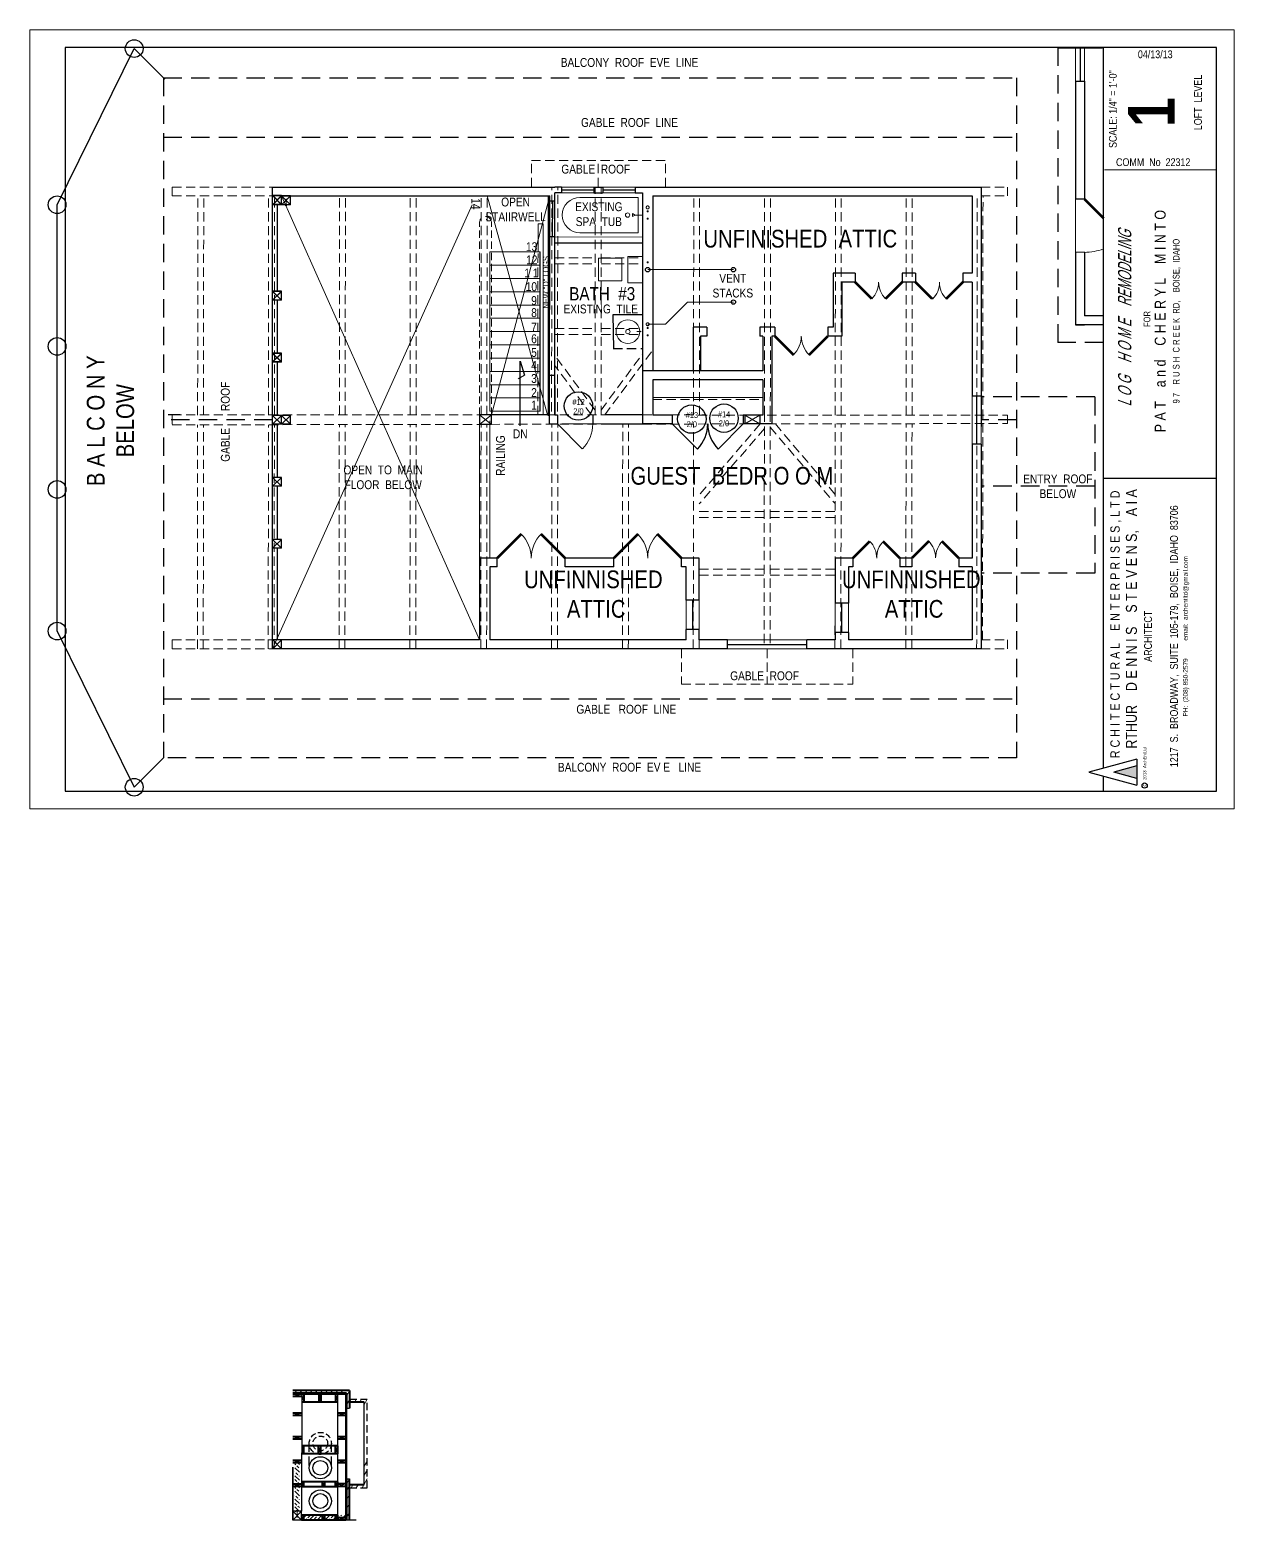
# Model space of a CAD drawing. Header units: inches. Extents: x 3662 to 8692, y -126 to 1283.
# Drawn here: x 3662 to 4478, y -126 to 884 of the extents above; entities that cross this region are included whole.
import ezdxf

# ---------------------------------------------------------------- set-up
doc = ezdxf.new("R2010")
doc.units = ezdxf.units.IN
doc.header["$MEASUREMENT"] = 0
doc.linetypes.add('HIDDEN', pattern=[0.375, 0.25, -0.125])
for name, color, linetype, lineweight in [('BUILT-INS', 36, 'Continuous', 20), ('DOORS', 7, 'Continuous', 60), ('FLOORING', 7, 'Continuous', 20), ('MASONRY', 14, 'Continuous', 30), ('NEW FRAMING', 6, 'Continuous', 30), ('NEW FRAMMING', 6, 'Continuous', 30), ('PLUMBING', 5, 'Continuous', 20), ('ROOF', 7, 'HIDDEN', 30), ('ROOF FRAMING', 7, 'HIDDEN', 20), ('STAIRS', 7, 'Continuous', 20), ('WALL FRAMING', 7, 'Continuous', 30), ('WALLS', 7, 'Continuous', 30), ('WINDOWS', 5, 'Continuous', 30)]:
    doc.layers.add(name, color=color, linetype=linetype, lineweight=lineweight)
for name, color, linetype in [('TEXT', 7, 'Continuous'), ('TEXT80', 15, 'Continuous'), ('TITLE BLOCK', 7, 'Continuous'), ('TITLE_BLOCK', 250, 'Continuous')]:
    doc.layers.add(name, color=color, linetype=linetype)
doc.styles.add('ARCH ENT', font='technical.ttf', dxfattribs={"height": 2})
doc.styles.add('ARCHENT', font='technical.ttf', dxfattribs={"height": 6})
doc.styles.add('EXIST', font='romans.shx', dxfattribs={"width": 0.75, "oblique": 20, "height": 12})

msp = doc.modelspace()

# ---------------------------------------------------------------- hatches: boundary and pattern name
at = {"layer": 'NEW FRAMING', "linetype": 'Continuous', "lineweight": 9, "ltscale": 25}
h = msp.add_hatch(dxfattribs=at)
h.set_pattern_fill('ANSI33', color=6, scale=15, angle=90, style=0)
h.set_pattern_definition([(135, (5108.0685, -5058.1056), (-2.6516504, -2.6516504), []), (135, (5108.0685, -5055.454), (-2.6516504, -2.6516504), [1.875, -0.9375])])
h.paths.add_polyline_path([(3841.9, -120.1), (3844.9, -120.1), (3844.9, -86.1), (3841.9, -86.1)])
h = msp.add_hatch(dxfattribs=at)
h.set_pattern_fill('ANSI33', color=256, scale=15, angle=180, style=0)
h.set_pattern_definition([(225, (8819.776, 1140.801), (2.6516504, -2.6516504), []), (225, (8817.1243, 1140.801), (2.6516504, -2.6516504), [1.875, -0.9375])])
h.paths.add_polyline_path([(3876.4, -125.4), (3876.4, -122.4), (3847.8, -122.4), (3847.8, -125.4)])
at = {"layer": 'TITLE_BLOCK', "linetype": 'Continuous', "ltscale": 0.5}
msp.add_hatch(color=1, dxfattribs=at).paths.add_polyline_path([(4412.4, 385.6), (4396.8, 381.3), (4412.4, 377.1)])

# ---------------------------------------------------------------- linework, layer by layer
at = {"layer": 'BUILT-INS', "lineweight": 20, "ltscale": 25}
msp.add_line((4084.3, 635.3), (4159, 635.3), dxfattribs=at)
msp.add_line((4084.3, 635.3), (4159, 635.3), dxfattribs=at)
msp.add_line((4084.3, 635.3), (4159, 635.3), dxfattribs=at)
at = {"layer": 'BUILT-INS', "linetype": 'HIDDEN', "lineweight": 20, "ltscale": 25}
msp.add_line((4084.3, 633.8), (4159, 633.8), dxfattribs=at)
at = {"layer": 'DOORS', "ltscale": 15}
for p, q in [((4376.8, 769.6), (4389.7, 756.8)), ((4232.7, 702), (4221.4, 713.4)), ((4253.4, 713.4), (4242.1, 702)), ((4273.7, 702), (4262.4, 713.4)), ((4294.5, 713.4), (4283.2, 702.1)), ((3995.3, 542.7), (3979, 526.4)), ((4025, 526.4), (4008.7, 542.7)), ((4074.2, 542.7), (4057.9, 526.4)), ((4103.9, 526.4), (4087.6, 542.7)), ((4231.2, 537.7), (4219.8, 526.4)), ((4251.8, 526.4), (4240.5, 537.7)), ((4271.3, 537.8), (4260, 526.5)), ((4291.8, 526.4), (4280.5, 537.7))]:
    msp.add_line(p, q, dxfattribs=at)
at = {"layer": 'DOORS', "linetype": 'Continuous', "ltscale": 15}
for p, q in [((4167, 676.9), (4179.7, 664.2)), ((4190.3, 664.2), (4203, 676.9))]:
    msp.add_line(p, q, dxfattribs=at)
at = {"layer": 'DOORS', "lineweight": 9, "ltscale": 15}
msp.add_arc((4376.8, 769.6), 36, 270, 290.9479, dxfattribs=at)
at = {"layer": 'DOORS', "linetype": 'Continuous', "lineweight": 5, "ltscale": 15}
for centre, start, end in [((4167, 676.9), 315, 0), ((4203, 676.9), 180, 225)]:
    msp.add_arc(centre, 18, start, end, dxfattribs=at)
at = {"layer": 'FLOORING', "linetype": 'Continuous', "lineweight": 20, "ltscale": 25}
for p, q in [((4046.7, 643.4), (4046.7, 643.4)), ((4022.7, 617.4), (4052.7, 617.4))]:
    msp.add_line(p, q, dxfattribs=at)
at = {"layer": 'MASONRY', "color": 6, "linetype": 'Continuous', "lineweight": 40, "ltscale": 15}
for p, q in [((3878.9, -37.7), (3840.4, -37.7)), ((3878.9, -37.7), (3878.9, -49.7)), ((3878.9, -125.7), (3878.9, -97.7))]:
    msp.add_line(p, q, dxfattribs=at)
at = {"layer": 'MASONRY', "color": 6, "linetype": 'Continuous', "lineweight": 9, "ltscale": 20}
for p, q in [((3843, -37.7), (3841.9, -39.7)), ((3846.5, -37.7), (3845.3, -39.7)), ((3849.9, -37.7), (3848.8, -39.7)), ((3853.4, -37.7), (3852.2, -39.7)), ((3856.9, -37.7), (3855.7, -39.7)), ((3860.3, -37.7), (3859.2, -39.7)), ((3863.8, -37.7), (3862.6, -39.7)), ((3867.3, -37.7), (3866.1, -39.7)), ((3870.7, -37.7), (3869.6, -39.7)), ((3874.2, -37.7), (3873, -39.7)), ((3878.9, -38.1), (3876.9, -41.6)), ((3878.9, -44.1), (3876.9, -47.6)), ((3880.1, -43.7), (3878.9, -45.7)), ((3883.5, -43.7), (3882.4, -45.7)), ((3887, -43.7), (3885.8, -45.7)), ((3890.9, -43.7), (3888.9, -47.2)), ((3890.9, -85.7), (3888.9, -89.2)), ((3878.9, -97.7), (3876.9, -101.2)), ((3890.9, -91.7), (3888.9, -95.2)), ((3890.9, -97.7), (3888.9, -101.2)), ((3878.9, -102.4), (3876.9, -105.9)), ((3878.9, -108.4), (3876.9, -111.9)), ((3881.2, -101.7), (3880, -103.7)), ((3884.7, -101.7), (3883.5, -103.7)), ((3888.6, -101.7), (3887.4, -103.7)), ((3878.9, -114.4), (3876.9, -117.9)), ((3878.9, -120.4), (3876.9, -123.9))]:
    msp.add_line(p, q, dxfattribs=at)
at = {"layer": 'MASONRY', "color": 6, "linetype": 'HIDDEN', "lineweight": 30, "ltscale": 20}
for p, q in [((3876.9, -49.7), (3878.9, -49.7)), ((3878.9, -43.7), (3890.9, -43.7)), ((3890.9, -103.7), (3890.9, -43.7)), ((3876.9, -97.7), (3878.9, -97.7)), ((3878.9, -103.7), (3890.9, -103.7))]:
    msp.add_line(p, q, dxfattribs=at)
at = {"layer": 'NEW FRAMING', "color": 6, "linetype": 'Continuous', "lineweight": 40, "ltscale": 15}
for p, q in [((3876.4, -40.3), (3840.4, -40.2)), ((3876.9, -39.7), (3840.5, -39.7)), ((3848, -40.2), (3848, -45.7)), ((3858, -40.2), (3858, -45.8)), ((3859.5, -40.2), (3859.5, -45.8)), ((3869.5, -40.2), (3869.5, -45.8)), ((3876.9, -39.7), (3876.9, -49.7)), ((3846.5, -41.8), (3840.4, -41.8)), ((3870.9, -45.8), (3846.5, -45.7)), ((3888.9, -45.7), (3878.9, -45.7)), ((3846.4, -69.2), (3840.4, -69.2)), ((3876.4, -69.2), (3870.9, -69.2)), ((3846.4, -70.8), (3840.4, -70.8)), ((3870.9, -80.7), (3846.4, -80.7)), ((3870.9, -75.2), (3846.5, -75.2)), ((3848, -80.7), (3848, -75.2)), ((3857.9, -80.8), (3857.9, -75.3)), ((3859.4, -80.8), (3859.4, -75.3)), ((3869.4, -80.7), (3869.4, -75.2)), ((3876.4, -70.8), (3870.9, -70.8)), ((3870.9, -80.7), (3870.9, -75.2)), ((3846.4, -85.2), (3840.4, -85.2)), ((3846.4, -86.8), (3840.4, -86.8)), ((3876.4, -85.2), (3870.9, -85.2)), ((3876.4, -86.8), (3870.9, -86.8)), ((3870.9, -99.7), (3846.4, -99.7)), ((3848, -103.2), (3848, -99.7)), ((3860.6, -103.2), (3860.6, -99.7)), ((3862.1, -103.2), (3862.1, -99.7)), ((3869.4, -103.2), (3869.4, -99.7)), ((3870.9, -103.2), (3870.9, -99.7)), ((3876.9, -97.7), (3876.9, -125.7)), ((3846.4, -101.2), (3840.4, -101.2)), ((3846.4, -102.9), (3840.4, -102.8)), ((3870.9, -103.2), (3846.4, -103.2)), ((3876.4, -101.1), (3870.9, -101.1)), ((3876.4, -102.8), (3870.9, -102.8)), ((3888.9, -101.7), (3878.9, -101.7)), ((3870.9, -122.2), (3846.4, -122.2)), ((3876.4, -124.1), (3870.8, -124.1)), ((3876.4, -125.7), (3876.4, -122.2))]:
    msp.add_line(p, q, dxfattribs=at)
at = {"layer": 'NEW FRAMING', "color": 6, "ltscale": 15}
for p, q in [((3846.5, -40.2), (3846.4, -119.7)), ((3888.9, -101.7), (3888.9, -45.7))]:
    msp.add_line(p, q, dxfattribs=at)
at = {"layer": 'NEW FRAMING', "linetype": 'Continuous', "lineweight": 40, "ltscale": 15}
for p, q in [((3846.4, -53.2), (3840.4, -53.2)), ((3846.4, -54.8), (3840.4, -54.8)), ((3876.4, -53.2), (3870.9, -53.2)), ((3876.4, -54.8), (3870.9, -54.8)), ((3876.4, -125.7), (3846.4, -125.7)), ((3847.9, -125.7), (3847.9, -122.2)), ((3860.6, -125.7), (3860.6, -122.2)), ((3862.1, -125.7), (3862.1, -122.2)), ((3869.4, -125.7), (3869.4, -122.2)), ((3876.3, -125.7), (3870.8, -125.7)), ((3870.9, -125.7), (3870.9, -122.2))]:
    msp.add_line(p, q, dxfattribs=at)
at = {"layer": 'NEW FRAMING', "ltscale": 15}
msp.add_line((3883.4, -125.7), (3846.4, -125.7), dxfattribs=at)
at = {"layer": 'NEW FRAMMING', "ltscale": 15}
for p, q in [((4159, 676.9), (4159, 653.2)), ((4165, 676.9), (4165, 617.3)), ((4111.8, 653.2), (4077.5, 653.3)), ((4077.5, 649.4), (4077.5, 617.4)), ((4159, 647.3), (4084.3, 647.3)), ((4084.3, 647.3), (4084.3, 623.3)), ((4159, 653.2), (4111.8, 653.2)), ((4159, 647.3), (4159, 623.2)), ((4014.5, 617.4), (4019.7, 617.4)), ((4019.7, 623.4), (4019.7, 617.4)), ((4043.7, 623.4), (4043.7, 617.4)), ((4077.5, 623.4), (4052.7, 623.4)), ((4097.6, 617.3), (4077.5, 617.3)), ((4097.6, 623.2), (4084.3, 623.2)), ((4097.6, 623.2), (4097.6, 620.2)), ((4097.6, 620.1), (4097.6, 617.3)), ((4097.6, 617.3), (4114.6, 600.3)), ((4145.6, 617.3), (4128.6, 600.3)), ((4145.6, 623.3), (4145.6, 617.3)), ((4159, 623.2), (4145.6, 623.2)), ((4164.9, 617.3), (4145.6, 617.3))]:
    msp.add_line(p, q, dxfattribs=at)
at = {"layer": 'NEW FRAMMING', "color": 7, "linetype": 'Continuous', "ltscale": 15}
msp.add_line((4014.5, 650.4), (4018, 650.4), dxfattribs=at)
at = {"layer": 'NEW FRAMMING', "linetype": 'Continuous', "ltscale": 15}
for p, q in [((4018, 623.4), (4019.7, 623.4)), ((4019.7, 617.4), (4036.6, 600.4)), ((4052.7, 617.4), (4077.5, 617.4))]:
    msp.add_line(p, q, dxfattribs=at)
at = {"layer": 'NEW FRAMMING', "color": 6, "linetype": 'Continuous', "lineweight": 9, "ltscale": 25}
for p, q in [((3840.4, -41.8), (3846.5, -40.2)), ((3840.4, -40.2), (3846.5, -41.8)), ((3840.4, -70.8), (3846.4, -69.2)), ((3840.4, -69.2), (3846.4, -70.8)), ((3870.9, -70.8), (3876.4, -69.2)), ((3870.9, -69.2), (3876.4, -70.8)), ((3840.4, -86.8), (3846.4, -85.2)), ((3840.4, -85.2), (3846.4, -86.8)), ((3870.9, -86.8), (3876.4, -85.2)), ((3870.9, -85.2), (3876.4, -86.8)), ((3840.4, -102.8), (3846.4, -101.2)), ((3840.4, -101.2), (3846.4, -102.9)), ((3870.9, -102.8), (3876.4, -101.1)), ((3870.9, -101.2), (3876.4, -102.8))]:
    msp.add_line(p, q, dxfattribs=at)
at = {"layer": 'NEW FRAMMING', "color": 6, "linetype": 'Continuous', "ltscale": 25}
for p, q in [((3870.9, -125.7), (3870.9, -40.3)), ((3876.4, -122.2), (3876.4, -40.3))]:
    msp.add_line(p, q, dxfattribs=at)
at = {"layer": 'NEW FRAMMING', "linetype": 'Continuous', "lineweight": 9, "ltscale": 25}
for p, q in [((3840.4, -54.8), (3846.4, -53.2)), ((3840.4, -53.2), (3846.4, -54.8)), ((3870.9, -54.8), (3876.4, -53.2)), ((3870.9, -53.2), (3876.4, -54.8)), ((3870.9, -125.7), (3876.4, -124.1)), ((3870.9, -124.1), (3876.4, -125.7))]:
    msp.add_line(p, q, dxfattribs=at)
at = {"layer": 'NEW FRAMMING', "color": 6, "linetype": 'HIDDEN', "ltscale": 25}
for p, q in [((3851.6, -88.7), (3851.6, -73.7)), ((3866.6, -88.7), (3866.6, -73.7))]:
    msp.add_line(p, q, dxfattribs=at)
at = {"layer": 'NEW FRAMMING', "linetype": 'Continuous', "ltscale": 15}
msp.add_circle((4034, 629.5), 9.63, dxfattribs=at)
at = {"layer": 'NEW FRAMMING', "ltscale": 15}
for centre in [(4110.8, 620.6), (4132.6, 621.2)]:
    msp.add_circle(centre, 9.63, dxfattribs=at)
at = {"layer": 'NEW FRAMMING', "linetype": 'Continuous', "lineweight": 5, "ltscale": 15}
msp.add_arc((4019.7, 617.4), 24, 315, 0, dxfattribs=at)
at = {"layer": 'NEW FRAMMING', "ltscale": 15}
for centre, start, end in [((4097.6, 617.3), 315, 0), ((4145.6, 617.3), 180, 225)]:
    msp.add_arc(centre, 24, start, end, dxfattribs=at)
at = {"layer": 'PLUMBING', "color": 3, "linetype": 'Continuous', "lineweight": 20, "ltscale": 15}
for p, q in [((4035, 770.9), (4074.5, 770.9)), ((4035, 746.9), (4074.5, 746.9)), ((4063.5, 729.6), (4047.5, 729.6)), ((4047.5, 729.6), (4047.5, 721.9)), ((4063.5, 721.9), (4063.5, 729.6)), ((4067.5, 721.9), (4067.5, 730.9)), ((4067.5, 730.9), (4077.5, 730.9)), ((4047.5, 714.2), (4047.5, 721.9)), ((4063.5, 721.9), (4063.5, 714.2)), ((4067.5, 721.9), (4067.5, 712.9)), ((4063.5, 714.2), (4047.5, 714.2)), ((4067.5, 712.9), (4077.5, 712.9))]:
    msp.add_line(p, q, dxfattribs=at)
at = {"layer": 'PLUMBING', "color": 3, "ltscale": 15}
msp.add_line((4074.5, 770.9), (4074.5, 746.9), dxfattribs=at)
at = {"layer": 'PLUMBING', "color": 7, "linetype": 'Continuous', "lineweight": 20, "ltscale": 20}
for p, q in [((4070.7, 759.9), (4072.4, 758.9)), ((4070.7, 757.9), (4070.7, 759.9)), ((4070.7, 757.9), (4072.4, 758.9)), ((4072.4, 758.9), (4077.5, 758.9))]:
    msp.add_line(p, q, dxfattribs=at)
at = {"layer": 'PLUMBING', "color": 3, "linetype": 'Continuous', "lineweight": 20, "ltscale": 25}
for p, q in [((4080.9, 721.9), (4139, 721.9)), ((4092.9, 684.9), (4107.8, 699.9)), ((4137.6, 699.9), (4107.8, 699.9)), ((4073.5, 680), (4076.5, 680)), ((4080.9, 684.9), (4092.9, 684.9))]:
    msp.add_line(p, q, dxfattribs=at)
at = {"layer": 'PLUMBING', "color": 7, "linetype": 'HIDDEN', "lineweight": 20, "ltscale": 25}
msp.add_line((4139, 699.9), (4137.6, 699.9), dxfattribs=at)
at = {"layer": 'PLUMBING', "color": 3, "linetype": 'Continuous', "lineweight": 30, "ltscale": 25}
for p, q in [((4057.9, 668.3), (4057.5, 691.4)), ((4057.5, 691.4), (4077.5, 691.4))]:
    msp.add_line(p, q, dxfattribs=at)
at = {"layer": 'PLUMBING', "color": 3, "linetype": 'HIDDEN', "lineweight": 30, "ltscale": 25}
msp.add_line((4057.5, 668.4), (4077.5, 668.4), dxfattribs=at)
at = {"layer": 'PLUMBING', "color": 3, "linetype": 'Continuous', "lineweight": 5, "ltscale": 15}
for centre in [(4067.3, 758.9), (4067.5, 679.9)]:
    msp.add_circle(centre, 1.5, dxfattribs=at)
at = {"layer": 'PLUMBING', "color": 3, "linetype": 'HIDDEN', "lineweight": 20, "ltscale": 25}
for centre, radius in [((4080.9, 764.1), 1), ((4080.9, 761.4), 0.375), ((4080.9, 756.4), 0.375), ((4080.9, 684.9), 1), ((4080.9, 682.4), 0.375), ((4080.9, 677.4), 0.375)]:
    msp.add_circle(centre, radius, dxfattribs=at)
at = {"layer": 'PLUMBING', "color": 128, "linetype": 'Continuous', "lineweight": 30, "ltscale": 15}
msp.add_circle((4080.9, 721.9), 1.5, dxfattribs=at)
at = {"layer": 'PLUMBING', "color": 128, "linetype": 'HIDDEN', "lineweight": 20, "ltscale": 25}
msp.add_circle((4080.9, 726.9), 0.375, dxfattribs=at)
at = {"layer": 'PLUMBING', "color": 3, "linetype": 'Continuous', "lineweight": 30, "ltscale": 15}
for centre in [(4139, 721.9), (4139, 699.9)]:
    msp.add_circle(centre, 1.5, dxfattribs=at)
at = {"layer": 'PLUMBING', "color": 3, "linetype": 'Continuous', "lineweight": 20, "ltscale": 15}
msp.add_circle((4067.5, 679.9), 8, dxfattribs=at)
msp.add_arc((4035, 758.9), 12, 90, 270, dxfattribs=at)
at = {"layer": 'ROOF', "ltscale": 50}
for p, q in [((4358.8, 872.5), (4358.8, 672.6)), ((4389.7, 672.6), (4358.8, 672.6)), ((4383.8, 635.6), (4306.8, 635.6)), ((3826.8, 620.1), (3752.8, 620.1)), ((4330.8, 620.1), (4306.8, 620.1)), ((4383.8, 575.1), (4306.8, 575.1)), ((4383.8, 516.1), (4306.8, 516.1))]:
    msp.add_line(p, q, dxfattribs=at)
at = {"layer": 'ROOF', "color": 7, "ltscale": 50}
msp.add_line((3752.8, 851.9), (3752.8, 390.9), dxfattribs=at)
at = {"layer": 'ROOF', "linetype": 'HIDDEN', "ltscale": 50}
for p, q in [((4330.8, 851.9), (4330.8, 390.9)), ((3752.8, 811.6), (4330.8, 811.6)), ((4383.8, 635.6), (4383.8, 516.1)), ((3752.8, 430.9), (4330.8, 430.9))]:
    msp.add_line(p, q, dxfattribs=at)
at = {"layer": 'ROOF', "color": 7, "linetype": 'HIDDEN', "lineweight": 20, "ltscale": 25}
for p, q in [((4002.1, 777.9), (4002.1, 795.9)), ((4002.1, 795.9), (4092.9, 795.9)), ((4047.4, 777.9), (4047.4, 795.9)), ((4092.9, 777.9), (4092.9, 795.9)), ((4103.9, 464.9), (4103.9, 440.9)), ((4115.9, 470.9), (4115.9, 464.9)), ((4161.8, 464.9), (4161.8, 440.9)), ((4219.8, 464.9), (4219.8, 440.9)), ((4103.9, 440.9), (4219.8, 440.9))]:
    msp.add_line(p, q, dxfattribs=at)
at = {"layer": 'ROOF', "color": 7, "lineweight": 5, "ltscale": 25}
msp.add_line((4306.8, 635.6), (4306.8, 516.1), dxfattribs=at)
at = {"layer": 'ROOF FRAMING', "color": 7, "lineweight": 5, "ltscale": 25}
for p, q in [((3758.8, 777.9), (3826.8, 777.9)), ((4306.8, 777.9), (4324.8, 777.9)), ((3758.8, 772), (3826.8, 771.9)), ((4306.8, 771.9), (4324.8, 771.9)), ((4018.1, 729.9), (4045.4, 729.9)), ((4018.1, 729.9), (4045.4, 729.9)), ((4049.4, 729.9), (4077.5, 729.9)), ((4018.1, 725.9), (4045.4, 725.9)), ((4049.4, 725.9), (4077.5, 725.9)), ((4018.1, 681.9), (4045.4, 681.9)), ((4018.1, 677.9), (4045.4, 677.9)), ((4049.4, 681.9), (4077.5, 681.9)), ((4049.4, 677.9), (4077.5, 677.9)), ((4115.9, 557.9), (4159.9, 557.9)), ((4163.9, 557.9), (4207.9, 557.9)), ((4115.9, 553.9), (4159.9, 553.9)), ((4163.9, 553.9), (4207.9, 553.9)), ((4115.9, 518.9), (4159.9, 518.9)), ((4163.9, 518.9), (4207.9, 518.9)), ((4115.9, 514.9), (4159.9, 514.9)), ((4163.9, 514.9), (4207.9, 514.9)), ((3758.7, 471), (3826.8, 470.9)), ((3758.7, 464.9), (3827.1, 464.9)), ((4306.8, 470.9), (4324.8, 470.9)), ((4306.8, 464.9), (4324.8, 464.9))]:
    msp.add_line(p, q, dxfattribs=at)
at = {"layer": 'ROOF FRAMING', "lineweight": 5, "ltscale": 25}
for p, q in [((3758.8, 777.9), (3758.8, 772)), ((4324.8, 777.9), (4324.8, 771.9)), ((3758.8, 623.5), (3758.8, 616.7)), ((4324.8, 623.3), (4324.8, 617.6)), ((3758.7, 471), (3758.7, 464.9)), ((4324.8, 470.9), (4324.8, 464.9))]:
    msp.add_line(p, q, dxfattribs=at)
at = {"layer": 'ROOF FRAMING', "color": 7, "linetype": 'HIDDEN', "lineweight": 5, "ltscale": 25}
for p, q in [((4015.8, 625.8), (4016, 777.9)), ((4019.8, 625.8), (4020, 777.9)), ((4045.3, 623.3), (4045.4, 777.9)), ((4049.3, 623.3), (4049.4, 777.9)), ((3776, 623.3), (3776.1, 771.9)), ((3780, 623.3), (3780.1, 771.9)), ((3824, 623.3), (3824.1, 771.9)), ((3828, 623.3), (3828.1, 771.9)), ((3872, 623.5), (3872.1, 772.1)), ((3876, 623.5), (3876.1, 772.1)), ((3920, 623.4), (3920.1, 772.1)), ((3924, 623.4), (3924.1, 772.1)), ((3968, 623.4), (3968.1, 772)), ((3972, 623.4), (3972.1, 772)), ((4112, 623.3), (4112.1, 771.9)), ((4116, 623.3), (4116.1, 771.9)), ((4160, 623.3), (4160.1, 771.9)), ((4164, 623.3), (4164.1, 771.9)), ((4208, 623.3), (4208.1, 771.9)), ((4212, 623.3), (4212.1, 771.9)), ((4256, 623.3), (4256.1, 771.8)), ((4260, 623.2), (4260.1, 771.8)), ((4304, 623.3), (4304.1, 771.8)), ((4307.8, 470.8), (4308.1, 771.8)), ((3775.8, 464.9), (3776, 616.7)), ((3779.8, 464.9), (3780, 616.7)), ((3823.8, 464.9), (3824, 616.7)), ((3827.8, 464.9), (3828, 616.7)), ((3871.8, 465.1), (3872, 616.8)), ((3875.8, 465.1), (3876, 616.9)), ((3919.8, 465.1), (3920, 616.9)), ((3923.8, 465.1), (3924, 616.9)), ((3967.8, 465), (3968, 617)), ((3971.8, 465), (3972, 617)), ((4015.8, 465), (4016, 617.1)), ((4019.8, 465), (4020, 617.1)), ((4063.8, 465), (4064, 617.1)), ((4067.8, 465), (4068, 617.1)), ((4111.8, 464.9), (4112, 617.2)), ((4159.8, 468.7), (4160, 623.3)), ((4163.8, 468.7), (4164, 623.3)), ((4207.8, 464.9), (4208, 617.4)), ((4211.8, 464.9), (4212, 617.4)), ((4255.8, 464.9), (4256, 617.4)), ((4259.8, 464.9), (4260, 617.4)), ((4303.8, 464.9), (4304, 617.5))]:
    msp.add_line(p, q, dxfattribs=at)
at = {"layer": 'ROOF FRAMING', "color": 7, "linetype": 'HIDDEN', "lineweight": 20, "ltscale": 25}
for p, q in [((4051.8, 623.4), (4084.3, 667.3)), ((4045.3, 626.7), (4018, 663.7)), ((4042.8, 623.4), (4018, 656.9)), ((4049.3, 626.7), (4077.5, 664.8)), ((3758.8, 623.5), (4324.8, 623.3)), ((4157.2, 617.3), (4115.9, 569.2)), ((4167.4, 617.3), (4207.9, 569.5)), ((4160, 614.3), (4115.9, 563.1)), ((4164, 615.1), (4207.9, 563.3))]:
    msp.add_line(p, q, dxfattribs=at)
at = {"layer": 'ROOF FRAMING', "ltscale": 25}
msp.add_line((3758.8, 616.7), (4324.8, 617.6), dxfattribs=at)
at = {"layer": 'STAIRS', "linetype": 'HIDDEN', "lineweight": 9, "ltscale": 20}
for p, q in [((3967, 623.4), (3967, 753.9)), ((3975, 623.4), (3975, 753.9))]:
    msp.add_line(p, q, dxfattribs=at)
at = {"layer": 'STAIRS', "linetype": 'Continuous', "ltscale": 25}
msp.add_line((4006.6, 752.9), (4010.1, 752.9), dxfattribs=at)
at = {"layer": 'STAIRS', "color": 7, "linetype": 'Continuous', "lineweight": 5, "ltscale": 25}
for p, q in [((4006.6, 733.9), (4006.6, 752.9)), ((4010, 623.4), (4010.1, 752.9))]:
    msp.add_line(p, q, dxfattribs=at)
at = {"layer": 'STAIRS', "linetype": 'Continuous', "lineweight": 20, "ltscale": 15}
msp.add_line((3974, 625.9), (3974, 733.9), dxfattribs=at)
at = {"layer": 'STAIRS', "lineweight": 20, "ltscale": 15}
for p, q in [((4008.1, 733.9), (3974, 733.9)), ((4008.1, 724.9), (3974, 724.9)), ((4008.1, 715.9), (3974, 715.9)), ((4008.1, 706.9), (3974, 706.9)), ((4008.1, 697.9), (3974, 697.9)), ((4008.1, 688.9), (3974, 688.9)), ((4008.1, 679.9), (3974, 679.9)), ((4008.1, 670.9), (3974, 670.9)), ((4008.1, 661.9), (3974, 661.9)), ((4008.1, 652.9), (3974, 652.9)), ((4008.1, 643.9), (3974, 643.9)), ((4008.1, 634.9), (3974, 634.9)), ((4008.1, 625.9), (3974, 625.9))]:
    msp.add_line(p, q, dxfattribs=at)
at = {"layer": 'STAIRS', "color": 7, "linetype": 'HIDDEN', "lineweight": 5, "ltscale": 25}
msp.add_line((4006.5, 623.4), (4006.6, 733.9), dxfattribs=at)
at = {"layer": 'STAIRS', "ltscale": 25}
msp.add_line((3997.4, 650.3), (3993.2, 647.9), dxfattribs=at)
at = {"layer": 'STAIRS', "linetype": 'HIDDEN', "ltscale": 25}
msp.add_arc((3971, 753.9), 4, 0, 180, dxfattribs=at)
at = {"layer": 'TEXT', "linetype": 'Continuous', "ltscale": 15}
for p, q in [((3994.5, 616.1), (3994.5, 659.8)), ((3994.5, 659.8), (3997.4, 650.3))]:
    msp.add_line(p, q, dxfattribs=at)
at = {"layer": 'TEXT', "color": 6, "linetype": 'HIDDEN', "lineweight": 30, "ltscale": 15}
for radius in [7.5, 5]:
    msp.add_circle((3859.1, -73.7), radius, dxfattribs=at)
at = {"layer": 'TEXT', "color": 6, "linetype": 'Continuous', "lineweight": 30, "ltscale": 15}
for centre, radius in [((3859.1, -90.2), 7.5), ((3859.1, -90.2), 5), ((3859.1, -112.7), 7.5), ((3859.1, -112.7), 5)]:
    msp.add_circle(centre, radius, dxfattribs=at)
at = {"layer": 'TITLE BLOCK', "color": 7, "linetype": 'Continuous', "lineweight": 0, "ltscale": 0.5}
for p, q in [((4478.3, 884.5), (3662.3, 884.5)), ((3662.3, 884.5), (3662.3, 356.5)), ((4478.3, 884.5), (4478.3, 356.5)), ((3662.3, 356.5), (4478.3, 356.5))]:
    msp.add_line(p, q, dxfattribs=at)
at = {"layer": 'TITLE BLOCK', "color": 7, "linetype": 'Continuous', "lineweight": 30, "ltscale": 0.5}
for p, q in [((3686.3, 872.5), (3686.3, 368.5)), ((4466.3, 872.5), (3686.3, 872.5)), ((4389.7, 384), (4389.7, 872.5)), ((4466.3, 368.5), (4466.3, 872.5)), ((4390.3, 580.5), (4466.3, 580.5)), ((4412.4, 390.2), (4379.9, 381.3)), ((4412.4, 385.5), (4396.8, 381.3)), ((4412.4, 385.5), (4396.8, 381.3)), ((4412.4, 390.2), (4412.4, 372.5)), ((4412.4, 390.1), (4412.4, 372.5)), ((4389.7, 368.5), (4389.7, 378.7)), ((4412.4, 377.1), (4396.8, 381.3)), ((4412.4, 377.1), (4396.8, 381.3)), ((3686.3, 368.5), (4466.3, 368.5))]:
    msp.add_line(p, q, dxfattribs=at)
at = {"layer": 'TITLE BLOCK', "color": 7, "linetype": 'Continuous', "lineweight": 30, "ltscale": 0.0625}
msp.add_line((4379.9, 381.3), (4412.4, 372.5), dxfattribs=at)
at = {"layer": 'TITLE BLOCK', "color": 7, "linetype": 'Continuous', "lineweight": 30, "ltscale": 0.5, "const_width": 0.791}
msp.add_lwpolyline([(4390.3, 789.5), (4466.3, 789.5)], dxfattribs=at)
at = {"layer": 'TITLE BLOCK', "color": 7, "linetype": 'Continuous'}
msp.add_circle((4417.6, 372.2), 1.75, dxfattribs=at)
at = {"layer": 'WALL FRAMING', "ltscale": 15}
for p, q in [((3680.8, 765.9), (3733, 871.7)), ((3753.8, 850.9), (3733, 871.7)), ((4370.8, 849.7), (4370.8, 769.6)), ((4370.9, 849.7), (4376.9, 849.7)), ((4376.8, 849.7), (4376.8, 769.7)), ((3826.8, 464.9), (3826.8, 777.9)), ((3826.8, 777.9), (4018, 777.9)), ((4022.5, 777.9), (4022.5, 773.9)), ((4044.5, 777.9), (4044.5, 773.9)), ((4050.5, 777.9), (4050.5, 773.9)), ((4072.5, 777.9), (4072.5, 773.9)), ((4306.8, 777.9), (4306.8, 615.6)), ((3832.9, 772.1), (3826.9, 772.1)), ((3832.9, 771.9), (3826.9, 771.9)), ((3832.9, 771.9), (3826.9, 771.9)), ((3832.8, 771.9), (4014.6, 771.9)), ((3832.9, 766.1), (3832.9, 772.1)), ((3832.9, 765.9), (3832.9, 771.9)), ((3832.9, 765.9), (3832.9, 771.9)), ((4018.1, 768.2), (4014.7, 768.2)), ((4077.5, 773.9), (4077.5, 649.4)), ((4084.3, 771.9), (4084.4, 653.3)), ((4084.3, 771.9), (4300.8, 771.9)), ((4300.8, 771.9), (4300.8, 719.4)), ((4376.8, 769.7), (4370.8, 769.6)), ((3680.8, 476.9), (3680.8, 765.9)), ((3826.8, 464.9), (3826.8, 765.9)), ((3826.8, 464.9), (3826.8, 765.9)), ((3832.9, 766.1), (3826.9, 766.1)), ((3832.9, 765.9), (3826.9, 765.9)), ((3832.9, 765.9), (3826.9, 765.9)), ((4017.9, 744.2), (4014.4, 744.2)), ((4077.5, 739.9), (4018, 739.9)), ((4376.8, 733.7), (4370.8, 733.6)), ((4370.8, 733.6), (4370.8, 684.6)), ((4376.8, 733.7), (4376.8, 690.6)), ((4206.5, 719.4), (4206.5, 682.9)), ((4221.4, 719.4), (4206.5, 719.4)), ((4221.4, 719.4), (4221.4, 713.4)), ((4253.4, 719.4), (4253.4, 713.4)), ((4262.4, 719.4), (4253.4, 719.4)), ((4262.4, 719.4), (4262.4, 713.4)), ((4300.8, 719.4), (4294.4, 719.4)), ((4294.4, 719.4), (4294.4, 713.4)), ((3832.8, 707.3), (3826.8, 707.3)), ((3832.8, 707.1), (3826.8, 707.1)), ((3832.8, 707.1), (3826.8, 707.1)), ((3832.8, 701.3), (3832.8, 707.3)), ((3832.8, 701.1), (3832.8, 707.1)), ((3832.8, 701.1), (3832.8, 707.1)), ((4212.5, 713.4), (4212.5, 676.9)), ((4221.4, 713.4), (4212.5, 713.4)), ((4262.4, 713.4), (4253.4, 713.4)), ((4300.8, 713.4), (4294.4, 713.4)), ((4300.8, 713.4), (4300.8, 636.1)), ((3832.8, 701.3), (3826.8, 701.3)), ((3832.8, 701.1), (3826.8, 701.1)), ((3832.8, 701.1), (3826.8, 701.1)), ((4389.7, 690.6), (4376.8, 690.6)), ((4111.8, 682.9), (4111.8, 653.2)), ((4121, 676.9), (4116.8, 676.9)), ((4116.8, 676.9), (4116.8, 653.2)), ((4121, 682.9), (4121, 676.9)), ((4157, 682.9), (4157, 676.9)), ((4167, 682.9), (4157, 682.9)), ((4159, 676.9), (4157, 676.9)), ((4167, 676.9), (4165, 676.9)), ((4167, 682.9), (4167, 676.9)), ((4206.5, 682.9), (4203, 682.9)), ((4203, 682.9), (4203, 676.9)), ((4212.5, 676.9), (4203, 676.9)), ((4389.7, 684.6), (4370.8, 684.6)), ((4370.8, 684.6), (4376.8, 684.6)), ((3832.8, 665.3), (3826.8, 665.3)), ((3832.8, 665.1), (3826.8, 665.1)), ((3832.8, 665.1), (3826.8, 665.1)), ((3832.8, 659.3), (3826.8, 659.3)), ((3832.8, 659.1), (3826.8, 659.1)), ((3832.8, 659.1), (3826.8, 659.1)), ((3832.8, 659.3), (3832.8, 665.3)), ((3832.8, 659.1), (3832.8, 665.1)), ((3832.8, 659.1), (3832.8, 665.1)), ((4018, 643.4), (4018, 623.4)), ((4013, 623.4), (3974, 623.4)), ((4077.5, 617.4), (4077.5, 617.3)), ((4119.6, 623.3), (4117.6, 623.3)), ((4165, 617.3), (4159, 617.3)), ((3832.8, 581.1), (3826.8, 581.1)), ((3832.8, 575.1), (3832.8, 581.1)), ((3832.8, 575.1), (3826.8, 575.1)), ((3832.8, 539.1), (3826.8, 539.1)), ((3832.8, 533.1), (3832.8, 539.1)), ((3832.8, 533.1), (3826.8, 533.1)), ((3967, 526.9), (3967, 526.9)), ((3979, 526.4), (3967, 526.4)), ((3967, 526.4), (3967, 470.9)), ((3979, 520.4), (3979, 526.4)), ((4025, 520.4), (4025, 526.4)), ((4057.9, 526.4), (4025, 526.4)), ((4057.9, 520.4), (4057.9, 526.4)), ((4115.9, 526.4), (4103.9, 526.4)), ((4103.9, 520.4), (4103.9, 526.4)), ((4115.9, 497.9), (4115.9, 526.4)), ((4207.9, 526.4), (4207.9, 495.9)), ((4219.8, 526.4), (4207.9, 526.4)), ((4219.8, 526.4), (4219.8, 520.4)), ((4251.8, 526.4), (4251.8, 520.4)), ((4259.8, 526.4), (4251.8, 526.4)), ((4259.8, 526.4), (4259.8, 520.4)), ((4300.8, 526.4), (4291.8, 526.4)), ((4291.8, 526.4), (4291.8, 520.4)), ((3974, 520.4), (3974, 470.9)), ((3979, 520.4), (3974, 520.4)), ((4057.9, 520.4), (4025, 520.4)), ((4106.9, 520.4), (4103.9, 520.4)), ((4106.9, 497.9), (4106.9, 520.4)), ((4216.9, 520.4), (4216.9, 495.9)), ((4219.8, 520.4), (4216.9, 520.4)), ((4259.8, 520.4), (4251.8, 520.4)), ((4300.8, 520.4), (4291.8, 520.4)), ((4115.9, 497.9), (4106.9, 497.9)), ((4216.9, 495.9), (4207.9, 495.9)), ((3680.8, 476.9), (3733, 371.1)), ((4106.9, 470.9), (4106.9, 477.9)), ((4115.9, 477.9), (4106.9, 477.9)), ((4115.9, 470.9), (4115.9, 477.9)), ((4216.9, 475.9), (4207.9, 475.9)), ((4207.9, 475.9), (4207.9, 470.9)), ((4216.9, 475.9), (4216.9, 470.9)), ((4135, 464.9), (3826.8, 464.9)), ((3832.9, 470.9), (3826.9, 470.9)), ((3832.9, 464.9), (3826.9, 464.9)), ((3967, 470.9), (3832.8, 470.9)), ((3832.9, 464.9), (3832.9, 470.9)), ((4106.9, 470.9), (3974, 470.9)), ((4135, 470.9), (4115.8, 470.9)), ((4135, 464.9), (4135, 470.9)), ((4135, 464.9), (4135, 470.9)), ((4207.9, 470.9), (4188.7, 470.9)), ((4188.7, 464.9), (4188.7, 470.9)), ((4306.8, 464.9), (4188.7, 464.9)), ((4207.9, 470.9), (4207.9, 470.9)), ((4300.8, 470.9), (4216.9, 470.9)), ((3752.8, 390.9), (3733, 371.1)), ((3840.4, -125.7), (3840.4, -89.7)), ((3876.3, -125.7), (3843.4, -125.7))]:
    msp.add_line(p, q, dxfattribs=at)
at = {"layer": 'WALL FRAMING', "lineweight": 9, "ltscale": 15}
for p, q in [((4388.8, 871.7), (4358.8, 871.6)), ((4370.8, 872.5), (4370.8, 849.7)), ((4376.8, 872.5), (4376.8, 849.7)), ((4370.8, 769.6), (4370.8, 733.6)), ((4188.7, 470.9), (4135, 470.9)), ((4188.7, 464.9), (4135, 464.9))]:
    msp.add_line(p, q, dxfattribs=at)
at = {"layer": 'WALL FRAMING', "linetype": 'HIDDEN', "ltscale": 50}
for p, q in [((3752.8, 851.9), (4330.8, 851.9)), ((4330.8, 390.9), (3752.8, 390.9))]:
    msp.add_line(p, q, dxfattribs=at)
at = {"layer": 'WALL FRAMING', "color": 7, "lineweight": 5, "ltscale": 25}
for p, q in [((3832.8, 771.9), (3967, 470.9)), ((3972.1, 772), (4013, 623.4)), ((3975, 623.4), (4014.6, 771.9)), ((3826.8, 464.9), (3962.1, 765.9))]:
    msp.add_line(p, q, dxfattribs=at)
at = {"layer": 'WALL FRAMING', "color": 9, "ltscale": 15}
for p, q in [((3832.9, 765.9), (3832.9, 771.9)), ((3840.4, -125.7), (3840.4, -119.7))]:
    msp.add_line(p, q, dxfattribs=at)
at = {"layer": 'WALL FRAMING', "color": 9, "linetype": 'Continuous', "lineweight": 9, "ltscale": 150}
for p, q in [((3835.9, 770), (3835.9, 765.3)), ((3835.9, 765.3), (3835.3, 765.3)), ((3836.4, 765.3), (3835.9, 765.3))]:
    msp.add_line(p, q, dxfattribs=at)
at = {"layer": 'WALL FRAMING', "color": 6, "linetype": 'Continuous', "ltscale": 25}
for p, q in [((4014.5, 617.4), (4014.6, 771.9)), ((4018, 623.4), (4018, 773.9))]:
    msp.add_line(p, q, dxfattribs=at)
at = {"layer": 'WALL FRAMING', "color": 7, "ltscale": 15}
for p, q in [((4306.8, 636.1), (4300.8, 636.1)), ((4306.8, 603.6), (4300.8, 603.6))]:
    msp.add_line(p, q, dxfattribs=at)
at = {"layer": 'WALL FRAMING', "color": 4, "ltscale": 15}
for p, q in [((3764.1, 623.4), (3756.1, 623.4)), ((3832.8, 623.1), (3826.8, 623.1)), ((3832.8, 617.1), (3826.8, 617.1)), ((3838.8, 623.1), (3832.8, 623.1)), ((3832.8, 617.1), (3832.8, 623.1)), ((3838.8, 617.1), (3832.8, 617.1)), ((3838.8, 617.1), (3838.8, 623.1)), ((3975, 623.4), (3967, 623.4)), ((3975, 617), (3967, 617)), ((3975, 617), (3975, 623.4)), ((4156.8, 623.3), (4146.8, 623.3)), ((4146.8, 623.3), (4146.8, 617.3)), ((4156.8, 617.3), (4146.8, 617.3))]:
    msp.add_line(p, q, dxfattribs=at)
at = {"layer": 'WALL FRAMING', "linetype": 'Continuous', "lineweight": 20, "ltscale": 15}
for p, q in [((3967, 623.4), (3967, 526.9)), ((3974, 619.4), (3974, 526.4)), ((3967, 541.9), (3967, 526.4))]:
    msp.add_line(p, q, dxfattribs=at)
at = {"layer": 'WALL FRAMING', "color": 6, "linetype": 'Continuous', "lineweight": 9, "ltscale": 25}
for p, q in [((3848, -40.2), (3846.5, -45.7)), ((3846.5, -40.2), (3848, -45.8)), ((3859.5, -40.2), (3858, -45.8)), ((3858, -40.2), (3859.5, -45.8)), ((3871, -40.2), (3869.5, -45.8)), ((3869.5, -40.2), (3870.9, -45.8)), ((3846.4, -80.7), (3848, -75.3)), ((3848, -80.7), (3846.5, -75.3)), ((3859.4, -80.8), (3857.9, -75.3)), ((3857.9, -80.8), (3859.4, -75.3)), ((3870.9, -80.7), (3869.4, -75.2)), ((3869.4, -80.7), (3870.9, -75.2)), ((3846.4, -103.2), (3848, -99.7)), ((3848, -103.2), (3846.5, -99.7)), ((3862.1, -103.2), (3860.6, -99.7)), ((3860.6, -103.2), (3862.1, -99.7)), ((3870.9, -103.2), (3869.4, -99.7)), ((3869.4, -103.2), (3870.9, -99.7)), ((3847.9, -125.7), (3846.4, -122.2)), ((3846.4, -125.7), (3847.9, -122.2)), ((3862.1, -125.7), (3860.6, -122.2)), ((3860.6, -125.7), (3862.1, -122.2)), ((3870.9, -125.7), (3869.4, -122.2)), ((3869.4, -125.7), (3870.9, -122.2))]:
    msp.add_line(p, q, dxfattribs=at)
at = {"layer": 'WALL FRAMING', "color": 7, "linetype": 'Continuous', "lineweight": 9, "ltscale": 150}
for p, q in [((3842.8, -119.1), (3843.4, -119.1)), ((3843.4, -123.8), (3843.4, -119.1)), ((3843.4, -119.1), (3843.9, -119.1))]:
    msp.add_line(p, q, dxfattribs=at)
at = {"layer": 'WALL FRAMING', "linetype": 'Continuous', "ltscale": 15}
msp.add_line((3883.4, -125.7), (3840.4, -125.7), dxfattribs=at)
at = {"layer": 'WALL FRAMING', "ltscale": 15}
for centre in [(3733, 871.7), (3680.8, 765.9), (3680.8, 669.9), (3680.8, 572.9), (3680.8, 476.9), (3733, 371.1)]:
    msp.add_circle(centre, 6, dxfattribs=at)
at = {"layer": 'WALLS', "linetype": 'Continuous', "ltscale": 15}
for p, q in [((4022.5, 777.9), (4018, 777.9)), ((4044.5, 777.9), (4050.5, 777.9)), ((4072.5, 777.9), (4077.5, 777.9)), ((4022.5, 773.9), (4018, 773.9)), ((4018, 649.4), (4018, 773.9)), ((4044.5, 773.9), (4050.5, 773.9)), ((4072.5, 773.9), (4077.5, 773.9)), ((4008.1, 625.9), (4008.1, 733.9)), ((4300.8, 603.6), (4300.8, 526.4)), ((4306.8, 603.6), (4306.8, 464.9)), ((4306.8, 571.9), (4306.8, 464.9)), ((4300.8, 520.4), (4300.8, 470.9))]:
    msp.add_line(p, q, dxfattribs=at)
at = {"layer": 'WALLS', "linetype": 'Continuous', "lineweight": 20, "ltscale": 15}
for p, q in [((4022.5, 777.9), (4044.5, 777.9)), ((4050.5, 777.9), (4072.5, 777.9)), ((4022.5, 773.9), (4044.5, 773.9)), ((4050.5, 773.9), (4072.5, 773.9)), ((4018.1, 744.2), (4077.5, 743.9))]:
    msp.add_line(p, q, dxfattribs=at)
at = {"layer": 'WALLS', "color": 7, "linetype": 'Continuous', "lineweight": 30, "ltscale": 15}
for p, q in [((4077.5, 777.9), (4306.8, 777.9)), ((4145.6, 623.3), (4145.6, 617.3))]:
    msp.add_line(p, q, dxfattribs=at)
at = {"layer": 'WALLS', "linetype": 'Continuous', "lineweight": 9, "ltscale": 15}
for p, q in [((3826.9, 772.1), (3832.9, 766.1)), ((3826.9, 766.1), (3832.9, 772.1)), ((3826.9, 771.9), (3832.9, 765.9)), ((3826.9, 765.9), (3832.9, 771.9)), ((3826.9, 771.9), (3832.9, 765.9)), ((3826.9, 765.9), (3832.9, 771.9)), ((3826.8, 707.3), (3832.8, 701.3)), ((3826.8, 701.3), (3832.8, 707.3)), ((3826.8, 707.1), (3832.8, 701.1)), ((3826.8, 701.1), (3832.8, 707.1)), ((3826.8, 707.1), (3832.8, 701.1)), ((3826.8, 701.1), (3832.8, 707.1)), ((3826.8, 665.3), (3832.8, 659.3)), ((3826.8, 659.3), (3832.8, 665.3)), ((3826.8, 665.1), (3832.8, 659.1)), ((3826.8, 659.1), (3832.8, 665.1)), ((3826.8, 665.1), (3832.8, 659.1)), ((3826.8, 659.1), (3832.8, 665.1)), ((3826.8, 581.1), (3832.8, 575.1)), ((3826.8, 575.1), (3832.8, 581.1)), ((3826.8, 539.1), (3832.8, 533.1)), ((3826.8, 533.1), (3832.8, 539.1)), ((3826.9, 470.9), (3832.9, 464.9)), ((3826.9, 464.9), (3832.9, 470.9))]:
    msp.add_line(p, q, dxfattribs=at)
at = {"layer": 'WALLS', "ltscale": 15}
for p, q in [((3838.9, 771.9), (3832.9, 771.9)), ((3838.9, 765.9), (3838.9, 771.9)), ((3838.9, 765.9), (3832.9, 765.9)), ((4121, 682.9), (4111.8, 682.9)), ((3840.4, -89.7), (3840.4, -125.7)), ((3846.4, -119.7), (3840.4, -119.7)), ((3846.4, -125.7), (3846.4, -119.7)), ((3846.4, -125.7), (3840.4, -125.7))]:
    msp.add_line(p, q, dxfattribs=at)
at = {"layer": 'WALLS', "color": 7, "linetype": 'Continuous', "lineweight": 9, "ltscale": 15}
for p, q in [((3832.9, 771.9), (3838.9, 765.9)), ((3832.9, 765.9), (3838.9, 771.9)), ((3840.4, -119.7), (3846.4, -125.7)), ((3840.4, -125.7), (3846.4, -119.7))]:
    msp.add_line(p, q, dxfattribs=at)
at = {"layer": 'WALLS', "color": 4, "ltscale": 15}
for p, q in [((4013.6, 622.9), (4013.6, 771.9)), ((3967, 623.4), (3967, 617))]:
    msp.add_line(p, q, dxfattribs=at)
at = {"layer": 'WALLS', "linetype": 'HIDDEN', "lineweight": 9, "ltscale": 20}
msp.add_line((4018, 649.4), (4018, 749.9), dxfattribs=at)
at = {"layer": 'WALLS', "color": 4, "linetype": 'Continuous', "lineweight": 9, "ltscale": 15}
for p, q in [((3826.8, 623.1), (3832.8, 617.1)), ((3826.8, 617.1), (3832.8, 623.1)), ((3832.8, 623.1), (3838.8, 617.1)), ((3832.8, 617.1), (3838.8, 623.1))]:
    msp.add_line(p, q, dxfattribs=at)
at = {"layer": 'WALLS', "color": 4, "lineweight": 9, "ltscale": 15}
for p, q in [((3975, 623.4), (3967, 617)), ((3975, 617), (3967, 623.4))]:
    msp.add_line(p, q, dxfattribs=at)
at = {"layer": 'WALLS', "lineweight": 9, "ltscale": 15}
msp.add_line((4119.6, 623.3), (4117.6, 623.3), dxfattribs=at)
at = {"layer": 'WALLS', "color": 4, "linetype": 'Continuous', "lineweight": 5, "ltscale": 15}
for p, q in [((4146.8, 617.3), (4156.8, 623.3)), ((4146.8, 623.3), (4156.8, 617.3))]:
    msp.add_line(p, q, dxfattribs=at)
at = {"layer": 'WALLS', "color": 4, "linetype": 'Continuous', "lineweight": 30, "ltscale": 15}
msp.add_line((4156.8, 623.3), (4156.8, 617.3), dxfattribs=at)
at = {"layer": 'WALLS', "color": 6, "linetype": 'Continuous', "lineweight": 30, "ltscale": 25}
msp.add_line((3876.9, -49.7), (3876.9, -97.7), dxfattribs=at)
at = {"layer": 'WINDOWS', "ltscale": 15}
for p, q in [((4373.9, 872.5), (4373.9, 849.7)), ((4111.4, 477.9), (4111.4, 497.9)), ((4212.4, 475.9), (4212.4, 495.9)), ((4135, 467.9), (4188.7, 467.9))]:
    msp.add_line(p, q, dxfattribs=at)
at = {"layer": 'WINDOWS', "linetype": 'Continuous', "ltscale": 15}
for p, q in [((4016.4, 768.2), (4016.3, 744.2)), ((4022.5, 775.9), (4044.5, 775.9)), ((4050.5, 775.9), (4072.5, 775.9))]:
    msp.add_line(p, q, dxfattribs=at)
at = {"layer": 'WINDOWS', "ltscale": 25}
for p, q in [((3829.9, 765.9), (3829.8, 707.1)), ((3829.8, 701.3), (3829.8, 665.3)), ((3829.8, 659.1), (3829.8, 623.1)), ((4303.8, 636.1), (4303.8, 603.6)), ((3829.8, 617.1), (3829.8, 581.1)), ((3829.8, 575.1), (3829.8, 539.1)), ((3829.8, 533.1), (3829.8, 470.9))]:
    msp.add_line(p, q, dxfattribs=at)
at = {"layer": 'WINDOWS', "color": 7, "lineweight": 20, "ltscale": 15}
for p, q in [((4306.8, 636.6), (4306.8, 603.6)), ((4300.8, 636.1), (4300.8, 603.6))]:
    msp.add_line(p, q, dxfattribs=at)
at = {"layer": 'WINDOWS', "color": 7, "linetype": 'Continuous', "lineweight": 20, "ltscale": 15}
for p, q in [((4106.9, 497.9), (4106.9, 477.9)), ((4115.9, 497.9), (4115.9, 477.9)), ((4115.9, 497.9), (4115.9, 477.9)), ((4207.9, 495.9), (4207.9, 475.9)), ((4216.9, 495.9), (4216.9, 475.9))]:
    msp.add_line(p, q, dxfattribs=at)
at = {"layer": 'WINDOWS', "color": 7, "linetype": 'Continuous', "lineweight": 5, "ltscale": 15}
for centre, radius, start, end in [((4221.4, 713.4), 16, 315, 0), ((4253.4, 713.4), 16, 180, 225), ((4262.6, 713.3), 16, 315, 0), ((4294.6, 713.3), 16, 180, 225), ((3979, 526.4), 23, 0, 45), ((4025, 526.4), 23, 135, 180), ((4057.9, 526.4), 23, 0, 45), ((4103.9, 526.4), 23, 135, 180), ((4220.1, 526.4), 16, 0, 45), ((4250.4, 527.4), 14.2, 133.5887, 184.0219), ((4260, 526.5), 16, 0, 45), ((4292, 526.5), 16, 135, 180)]:
    msp.add_arc(centre, radius, start, end, dxfattribs=at)

# ---------------------------------------------------------------- texts
at = {"layer": 'NEW FRAMMING', "char_height": 4, "width": 360.062, "attachment_point": 5, "rotation": 359.9672, "style": 'ARCHENT'}
for s, insert in [('{\\C6;#13}', (4110.9, 623.3)), ('{\\C6;2/0}', (4110.8, 617.1)), ('{\\C6;#14}', (4132.7, 623.9)), ('{\\C6;2/0}', (4132.6, 617.7))]:
    msp.add_mtext(s, dxfattribs=dict(at, insert=insert))
at = {"layer": 'TEXT80', "width": 360.062, "attachment_point": 5, "style": 'ARCHENT'}
for s, insert, char_height, rotation in [('{\\C7;BALCONY  ROOF  EVE  LINE}', (4068.6, 862.3), 6, 0.0328), ('{\\C7;GABLE  ROOF  LINE}', (4068.6, 821.6), 6, 0.0328), ('{\\C7;GABLE  ROOF}', (4045.7, 790), 6, 0.0328), ('{\\C7;14}', (3964.5, 766.5), 6, 270.0328), ('{\\C7;OPEN\\PSTAIIRWELL}', (3991.4, 762.7), 6, 0.0328), ('{\\C7;UNFINISHED  ATTIC}', (4184.3, 742.8), 12, 0.0328), ('{\\C7;13}', (4002.3, 737.4), 6, 0.0328), ('{\\C7;12}', (4002.4, 728.5), 6, 0.0328), ('{\\C6;NEW "D" LOGS}', (4012, 713.3), 4, 90.0328), ('{\\C7;1 1}', (4002.1, 719.6), 6, 0.0328), ('{\\C7;VENT\\PSTACKS}', (4138.6, 711), 6, 0.0328), ('{\\C7;10}', (4002.1, 710.3), 6, 0.0328), ('{\\C7;BATH  #3}', (4050.1, 705.5), 9, 0.0328), ('{\\C7;9}', (4003.9, 700.9), 6, 0.0328), ('{\\C7;EXISTING  TILE}', (4049.1, 695.2), 6, 0.0328), ('{\\C7;8}', (4003.9, 692.7), 6, 0.0328), ('{\\C7;7}', (4003.9, 683), 6, 0.0328), ('{\\C7;6}', (4003.9, 675), 6, 0.0328), ('{\\C7;5}', (4003.9, 665.7), 6, 0.0328), ('{\\C7;B A L C O N Y\\PBELOW}', (3717, 619.5), 12, 90.0328), ('{\\C7;4}', (4003.9, 657), 6, 0.0328), ('{\\C7;3}', (4003.9, 648.1), 6, 0.0328), ('{\\C7;GABLE      ROOF}', (3794.8, 618.8), 6, 90.0328), ('{\\C7;2}', (4003.9, 638.6), 6, 0.0328), ('{\\C7;1}', (4003.9, 630.1), 6, 0.0328), ('{\\C6;#12}', (4034.1, 632.2), 4, 359.9672), ('{\\C6;2/0}', (4034, 625.9), 4, 359.9672), ('{\\C7;RAILING}', (3981.2, 595.9), 6, 90.0328), ('{\\C7;OPEN  TO  MAIN\\PFLOOR  BELOW}', (3901.7, 581.1), 6, 0.0328), ('{\\C7;GUEST  BEDR O O M}', (4138, 582.1), 12, 0.0328), ('{\\C7;ENTRY  ROOF\\PBELOW}', (4358.8, 575), 6, 0.0328), ('{\\C7;UNFINNISHED\\P ATTIC}', (4044.1, 501.9), 12, 0.0328), ('{\\C7;UNFINNISHED\\P ATTIC}', (4259.5, 501.9), 12, 0.0328), ('{\\C7;GABLE  ROOF}', (4160.1, 446.6), 6, 0.0328), ('{\\C7;GABLE   ROOF  LINE}', (4066.4, 423.9), 6, 0.0328), ('{\\C7;BALCONY  ROOF  EV E   LINE}', (4068.6, 384.6), 6, 0.0328)]:
    msp.add_mtext(s, dxfattribs=dict(at, insert=insert, char_height=char_height, rotation=rotation))
at = {"layer": 'TEXT80', "color": 7, "char_height": 6, "width": 360.062, "attachment_point": 5, "rotation": 0.0328, "style": 'ARCHENT'}
for s, insert in [('{\\C3;EXISTING}', (4047.8, 764.5)), ('{\\C3;SPA  TUB}', (4047.8, 754.4)), ('{\\C7;DN}', (3994.6, 610.6))]:
    msp.add_mtext(s, dxfattribs=dict(at, insert=insert))
at = {"layer": 'TITLE BLOCK', "color": 7, "linetype": 'Continuous', "lineweight": 30, "ltscale": 0.5, "char_height": 5.276, "attachment_point": 5, "style": 'ARCH ENT'}
for s, insert in [('\\A1;04/13/13', (4424.8, 867.8)), ('COMM  No  22312', (4423.4, 794.7))]:
    msp.add_mtext(s, dxfattribs=dict(at, insert=insert))
at = {"layer": 'TITLE BLOCK', "color": 7, "linetype": 'Continuous', "lineweight": 30, "ltscale": 0.5, "rotation": 90, "style": 'ARCH ENT'}
for s, insert, char_height, attachment_point in [('SCALE: 1/4" = 1\'-0"  ', (4396.1, 830.7), 5.276, 5), ('LOFT  LEVEL', (4453.8, 835.2), 5.276, 5), ('{\\fTechnical|b1|i0|c0|p34;1}', (4406.3, 828.7), 31.653, 2), ('\\P{\\H0.3769x;  FOR\\P\\H1.644x;P A T    a n d    C H E R Y L    M I N T O\\P\\H0.6083x;9 7    R U S H  C R E E K  RD,    BOISE,  IDAHO}', (4419.6, 687), 11.901, 5), ('        R C H I T E C T U R A L    E N T E R P R I S E S , L T D\\P{\\H1.167x;          RTHUR    D E N N I S    S T E V E N S,    A I A\\P\\H0.7145x;ARCHITECT\\P\\P1217  S.  BROADWAY,  SUITE  105-179,  BOISE,  IDAHO  83706\\P\\H0.5999x;PH:  (208) 850-2579          email:  archentltd@gmail.com}', (4394.4, 473.4), 6.331, 2)]:
    msp.add_mtext(s, dxfattribs=dict(at, insert=insert, char_height=char_height, attachment_point=attachment_point))
at = {"layer": 'TITLE BLOCK', "color": 7, "linetype": 'Continuous', "lineweight": 9, "ltscale": 50, "insert": (4399.6, 688.9), "char_height": 9, "width": 201.5, "attachment_point": 2, "rotation": 90, "style": 'EXIST'}
msp.add_mtext('{\\fTechnical|b0|i0|c0|p34;L O G    H O M E    REMODELING}', dxfattribs=at)
at = {"layer": 'TITLE BLOCK', "color": 7, "linetype": 'HIDDEN', "insert": (4416.6, 371.6), "char_height": 2.098, "width": 29.5, "attachment_point": 1, "rotation": 90, "style": 'ARCHENT'}
msp.add_mtext('C   2013  ArchEntLtd', dxfattribs=at)

doc.saveas('drawing.dxf')
